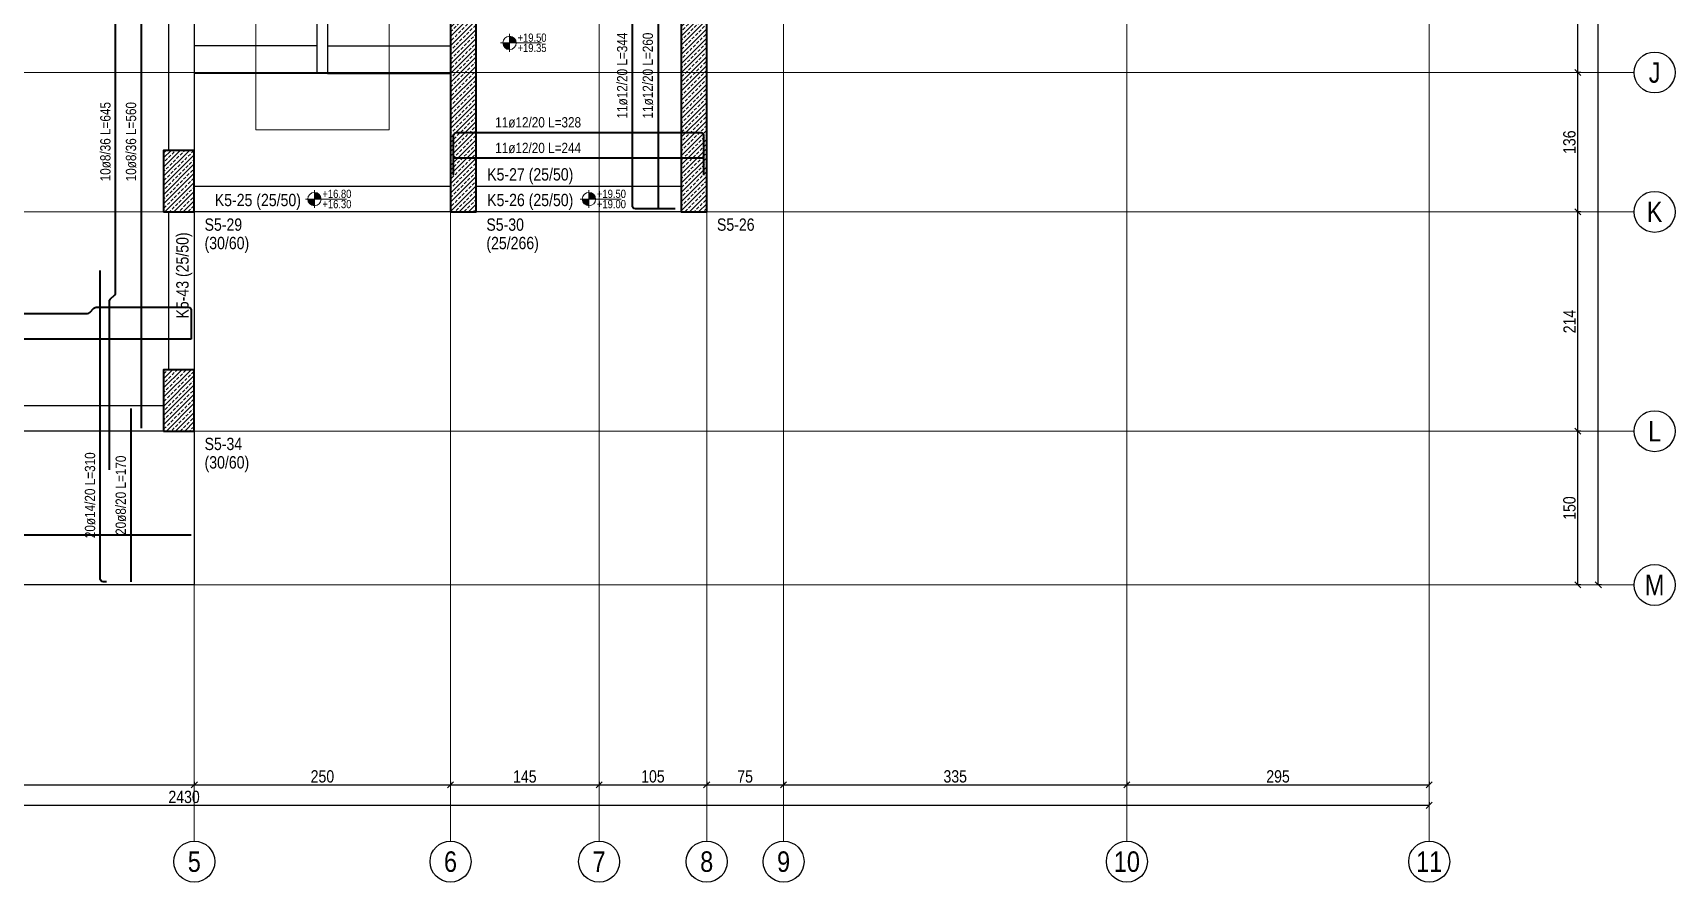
# Model space of a CAD drawing. Header units: millimetres. Extents: x 1294 to 4469, y 421 to 2814.
# Drawn here: x 2827 to 4429, y 429 to 1258 of the extents above; entities that cross this region are included whole.
import ezdxf
from ezdxf.enums import TextEntityAlignment as Align

# ---------------------------------------------------------------- set-up
doc = ezdxf.new("R2010")
doc.units = ezdxf.units.MM
doc.linetypes.add('DASHED', pattern=[0.75, 0.5, -0.25])
for name, color, linetype, lineweight in [('AKS BALONU (BEYKENT)', 7, 'Continuous', 30), ('AKS CIZGISI (BEYKENT)', 252, 'DASHED', 20), ('AKS OLCU (BEYKENT)', 6, 'Continuous', 18), ('AKS YAZISI (BEYKENT)', 3, 'Continuous', 20), ('DONATI (BEYKENT)', 4, 'Continuous', 40), ('DONATI YAZISI (BEYKENT)', 3, 'Continuous', 20), ('KAT SINIRI (BEYKENT)', 41, 'Continuous', 25), ('KIRIS (BEYKENT)', 2, 'Continuous', 30), ('KIRIS ISMI (BEYKENT)', 40, 'Continuous', 20), ('KOLON (BEYKENT)', 3, 'Continuous', 40), ('KOLON ISMI (BEYKENT)', 91, 'Continuous', 20), ('KOT CIZGISI (BEYKENT)', 7, 'Continuous', 20), ('KOT YAZI (BEYKENT)', 7, 'Continuous', 20), ('MERDIVEN (BEYKENT)', 5, 'Continuous', 30), ('MERDIVEN YAZI (BEYKENT)', 51, 'Continuous', 20), ('TARAMA (BEYKENT)', 8, 'Continuous', 15)]:
    doc.layers.add(name, color=color, linetype=linetype, lineweight=lineweight)
doc.styles.add('DONATI YAZISI (BEYKENT)', font='')
doc.styles.add('YAZI (BEYKENT)', font='')
doc.styles.get('DONATI YAZISI (BEYKENT)').set_extended_font_data('Bahnschrift Light Condensed')
doc.styles.get('YAZI (BEYKENT)').set_extended_font_data('Bahnschrift Light Condensed')
doc.dimstyles.new('AKS_OLCU', dxfattribs={"dimtxt": 12, "dimasz": 3, "dimexe": 0.18, "dimexo": 3, "dimgap": 2, "dimtad": 1, "dimdec": 0, "dimrnd": 0.5, "dimzin": 12, "dimdsep": 46, "dimtxsty": 'YAZI (BEYKENT)', "dimtsz": 3, "dimcen": 0.09, "dimclrt": 7, "dimadec": 0, "dimazin": 0, "dimtfac": 1, "dimtdec": 4, "dimtix": 1, "dimtmove": 0, "dimatfit": 3, "dimfxl": 1, "dimtolj": 1, "dimtzin": 0, "dimarcsym": 0})
pattern_1 = [(45, (-86449.589, -21634.381), (-4.49012806, 4.49012806), []), (45, (-86445.099, -21634.381), (-4.49012806, 4.49012806), [3.175, -1.5875])]

# ---------------------------------------------------------------- blocks, each defined once
blk = doc.blocks.new('*D159')
at = {"layer": 'AKS OLCU (BEYKENT)', "color": 0, "lineweight": -2, "transparency": 16777216}
for p, q in [((1756.1, 501.1), (1762.1, 507.1)), ((1759.1, 507.1), (1759.1, 504.3)), ((1759.1, 504.1), (4189.1, 504.1)), ((4186.1, 501.1), (4192.1, 507.1)), ((4189.1, 507.1), (4189.1, 504.3))]:
    blk.add_line(p, q, dxfattribs=at)
at = {"layer": 'Defpoints', "color": 0, "transparency": 16777216}
for p in [(1759.1, 504.1), (4189.1, 504.1), (4189.1, 504.1)]:
    blk.add_point(p, dxfattribs=at)
at = {"layer": 'AKS OLCU (BEYKENT)', "color": 7, "transparency": 16777216, "insert": (2974.1, 512.2), "char_height": 12, "attachment_point": 5, "style": 'YAZI (BEYKENT)'}
blk.add_mtext('\\A1;2430', dxfattribs=at)
blk = doc.blocks.new('*D163')
at = {"layer": 'AKS OLCU (BEYKENT)', "color": 0, "lineweight": -2, "transparency": 16777216}
for p, q in [((2566.1, 521.1), (2572.1, 527.1)), ((2569.1, 527.1), (2569.1, 524.3)), ((2569.1, 524.1), (2984.1, 524.1)), ((2981.1, 521.1), (2987.1, 527.1)), ((2984.1, 527.1), (2984.1, 524.3))]:
    blk.add_line(p, q, dxfattribs=at)
at = {"layer": 'Defpoints', "color": 0, "transparency": 16777216}
for p in [(2569.1, 524.1), (2984.1, 524.1), (2984.1, 524.1)]:
    blk.add_point(p, dxfattribs=at)
at = {"layer": 'AKS OLCU (BEYKENT)', "color": 7, "transparency": 16777216, "insert": (2776.6, 532.1), "char_height": 12, "attachment_point": 5, "style": 'YAZI (BEYKENT)'}
blk.add_mtext('\\A1;415', dxfattribs=at)
blk = doc.blocks.new('*D164')
at = {"layer": 'AKS OLCU (BEYKENT)', "color": 0, "lineweight": -2, "transparency": 16777216}
for p, q in [((2981.1, 521.1), (2987.1, 527.1)), ((2984.1, 527.1), (2984.1, 524.3)), ((2984.1, 524.1), (3234.1, 524.1)), ((3231.1, 521.1), (3237.1, 527.1)), ((3234.1, 527.1), (3234.1, 524.3))]:
    blk.add_line(p, q, dxfattribs=at)
at = {"layer": 'Defpoints', "color": 0, "transparency": 16777216}
for p in [(2984.1, 524.1), (3234.1, 524.1), (3234.1, 524.1)]:
    blk.add_point(p, dxfattribs=at)
at = {"layer": 'AKS OLCU (BEYKENT)', "color": 7, "transparency": 16777216, "insert": (3109.1, 532.2), "char_height": 12, "attachment_point": 5, "style": 'YAZI (BEYKENT)'}
blk.add_mtext('\\A1;250', dxfattribs=at)
blk = doc.blocks.new('*D165')
at = {"layer": 'AKS OLCU (BEYKENT)', "color": 0, "lineweight": -2, "transparency": 16777216}
for p, q in [((3231.1, 521.1), (3237.1, 527.1)), ((3234.1, 527.1), (3234.1, 524.3)), ((3234.1, 524.1), (3379.1, 524.1)), ((3376.1, 521.1), (3382.1, 527.1)), ((3379.1, 527.1), (3379.1, 524.3))]:
    blk.add_line(p, q, dxfattribs=at)
at = {"layer": 'Defpoints', "color": 0, "transparency": 16777216}
for p in [(3234.1, 524.1), (3379.1, 524.1), (3379.1, 524.1)]:
    blk.add_point(p, dxfattribs=at)
at = {"layer": 'AKS OLCU (BEYKENT)', "color": 7, "transparency": 16777216, "insert": (3306.6, 532.1), "char_height": 12, "attachment_point": 5, "style": 'YAZI (BEYKENT)'}
blk.add_mtext('\\A1;145', dxfattribs=at)
blk = doc.blocks.new('*D166')
at = {"layer": 'AKS OLCU (BEYKENT)', "color": 0, "lineweight": -2, "transparency": 16777216}
for p, q in [((3376.1, 521.1), (3382.1, 527.1)), ((3379.1, 527.1), (3379.1, 524.3)), ((3379.1, 524.1), (3484.1, 524.1)), ((3481.1, 521.1), (3487.1, 527.1)), ((3484.1, 527.1), (3484.1, 524.3))]:
    blk.add_line(p, q, dxfattribs=at)
at = {"layer": 'Defpoints', "color": 0, "transparency": 16777216}
for p in [(3379.1, 524.1), (3484.1, 524.1), (3484.1, 524.1)]:
    blk.add_point(p, dxfattribs=at)
at = {"layer": 'AKS OLCU (BEYKENT)', "color": 7, "transparency": 16777216, "insert": (3431.6, 532.2), "char_height": 12, "attachment_point": 5, "style": 'YAZI (BEYKENT)'}
blk.add_mtext('\\A1;105', dxfattribs=at)
blk = doc.blocks.new('*D167')
at = {"layer": 'AKS OLCU (BEYKENT)', "color": 0, "lineweight": -2, "transparency": 16777216}
for p, q in [((3481.1, 521.1), (3487.1, 527.1)), ((3484.1, 527.1), (3484.1, 524.3)), ((3484.1, 524.1), (3559.1, 524.1)), ((3556.1, 521.1), (3562.1, 527.1)), ((3559.1, 527.1), (3559.1, 524.3))]:
    blk.add_line(p, q, dxfattribs=at)
at = {"layer": 'Defpoints', "color": 0, "transparency": 16777216}
for p in [(3484.1, 524.1), (3559.1, 524.1), (3559.1, 524.1)]:
    blk.add_point(p, dxfattribs=at)
at = {"layer": 'AKS OLCU (BEYKENT)', "color": 7, "transparency": 16777216, "insert": (3521.6, 532.1), "char_height": 12, "attachment_point": 5, "style": 'YAZI (BEYKENT)'}
blk.add_mtext('\\A1;75', dxfattribs=at)
blk = doc.blocks.new('*D168')
at = {"layer": 'AKS OLCU (BEYKENT)', "color": 0, "lineweight": -2, "transparency": 16777216}
for p, q in [((3556.1, 521.1), (3562.1, 527.1)), ((3559.1, 527.1), (3559.1, 524.3)), ((3559.1, 524.1), (3894.1, 524.1)), ((3891.1, 521.1), (3897.1, 527.1)), ((3894.1, 527.1), (3894.1, 524.3))]:
    blk.add_line(p, q, dxfattribs=at)
at = {"layer": 'Defpoints', "color": 0, "transparency": 16777216}
for p in [(3559.1, 524.1), (3894.1, 524.1), (3894.1, 524.1)]:
    blk.add_point(p, dxfattribs=at)
at = {"layer": 'AKS OLCU (BEYKENT)', "color": 7, "transparency": 16777216, "insert": (3726.6, 532.2), "char_height": 12, "attachment_point": 5, "style": 'YAZI (BEYKENT)'}
blk.add_mtext('\\A1;335', dxfattribs=at)
blk = doc.blocks.new('*D169')
at = {"layer": 'AKS OLCU (BEYKENT)', "color": 0, "lineweight": -2, "transparency": 16777216}
for p, q in [((3891.1, 521.1), (3897.1, 527.1)), ((3894.1, 527.1), (3894.1, 524.3)), ((3894.1, 524.1), (4189.1, 524.1)), ((4186.1, 521.1), (4192.1, 527.1)), ((4189.1, 527.1), (4189.1, 524.3))]:
    blk.add_line(p, q, dxfattribs=at)
at = {"layer": 'Defpoints', "color": 0, "transparency": 16777216}
for p in [(3894.1, 524.1), (4189.1, 524.1), (4189.1, 524.1)]:
    blk.add_point(p, dxfattribs=at)
at = {"layer": 'AKS OLCU (BEYKENT)', "color": 7, "transparency": 16777216, "insert": (4041.6, 532.2), "char_height": 12, "attachment_point": 5, "style": 'YAZI (BEYKENT)'}
blk.add_mtext('\\A1;295', dxfattribs=at)
blk = doc.blocks.new('*D183')
at = {"layer": 'AKS OLCU (BEYKENT)', "color": 0, "lineweight": -2, "transparency": 16777216}
for p, q in [((4357.1, 2296.1), (4351.1, 2302.1)), ((4354.1, 719.1), (4354.1, 2299.1)), ((4357.1, 2299.1), (4354.3, 2299.1)), ((4357.1, 716.1), (4351.1, 722.1)), ((4357.1, 719.1), (4354.3, 719.1))]:
    blk.add_line(p, q, dxfattribs=at)
at = {"layer": 'Defpoints', "color": 0, "transparency": 16777216}
for p in [(4354.1, 2299.1), (4354.1, 2299.1), (4354.1, 719.1)]:
    blk.add_point(p, dxfattribs=at)
at = {"layer": 'AKS OLCU (BEYKENT)', "color": 7, "transparency": 16777216, "insert": (4346, 1509.1), "char_height": 12, "attachment_point": 5, "rotation": 90, "style": 'YAZI (BEYKENT)'}
blk.add_mtext('\\A1;1580', dxfattribs=at)
blk = doc.blocks.new('*D184')
at = {"layer": 'AKS OLCU (BEYKENT)', "color": 0, "lineweight": -2, "transparency": 16777216}
for p, q in [((4337.1, 866.1), (4331.1, 872.1)), ((4334.1, 719.1), (4334.1, 869.1)), ((4337.1, 869.1), (4334.3, 869.1)), ((4337.1, 716.1), (4331.1, 722.1)), ((4337.1, 719.1), (4334.3, 719.1))]:
    blk.add_line(p, q, dxfattribs=at)
at = {"layer": 'Defpoints', "color": 0, "transparency": 16777216}
for p in [(4334.1, 869.1), (4334.1, 869.1), (4334.1, 719.1)]:
    blk.add_point(p, dxfattribs=at)
at = {"layer": 'AKS OLCU (BEYKENT)', "color": 7, "transparency": 16777216, "insert": (4326, 794.1), "char_height": 12, "attachment_point": 5, "rotation": 90, "style": 'YAZI (BEYKENT)'}
blk.add_mtext('\\A1;150', dxfattribs=at)
blk = doc.blocks.new('*D185')
at = {"layer": 'AKS OLCU (BEYKENT)', "color": 0, "lineweight": -2, "transparency": 16777216}
for p, q in [((4337.1, 1080.1), (4331.1, 1086.1)), ((4334.1, 869.1), (4334.1, 1083.1)), ((4337.1, 1083.1), (4334.3, 1083.1)), ((4337.1, 866.1), (4331.1, 872.1)), ((4337.1, 869.1), (4334.3, 869.1))]:
    blk.add_line(p, q, dxfattribs=at)
at = {"layer": 'Defpoints', "color": 0, "transparency": 16777216}
for p in [(4334.1, 1083.1), (4334.1, 1083.1), (4334.1, 869.1)]:
    blk.add_point(p, dxfattribs=at)
at = {"layer": 'AKS OLCU (BEYKENT)', "color": 7, "transparency": 16777216, "insert": (4326.1, 976.1), "char_height": 12, "attachment_point": 5, "rotation": 90, "style": 'YAZI (BEYKENT)'}
blk.add_mtext('\\A1;214', dxfattribs=at)
blk = doc.blocks.new('*D186')
at = {"layer": 'AKS OLCU (BEYKENT)', "color": 0, "lineweight": -2, "transparency": 16777216}
for p, q in [((4337.1, 1216.1), (4331.1, 1222.1)), ((4334.1, 1083.1), (4334.1, 1219.1)), ((4337.1, 1219.1), (4334.3, 1219.1)), ((4337.1, 1080.1), (4331.1, 1086.1)), ((4337.1, 1083.1), (4334.3, 1083.1))]:
    blk.add_line(p, q, dxfattribs=at)
at = {"layer": 'Defpoints', "color": 0, "transparency": 16777216}
for p in [(4334.1, 1219.1), (4334.1, 1219.1), (4334.1, 1083.1)]:
    blk.add_point(p, dxfattribs=at)
at = {"layer": 'AKS OLCU (BEYKENT)', "color": 7, "transparency": 16777216, "insert": (4326, 1151.1), "char_height": 12, "attachment_point": 5, "rotation": 90, "style": 'YAZI (BEYKENT)'}
blk.add_mtext('\\A1;136', dxfattribs=at)
blk = doc.blocks.new('*D187')
at = {"layer": 'AKS OLCU (BEYKENT)', "color": 0, "lineweight": -2, "transparency": 16777216}
for p, q in [((4337.1, 1346.1), (4331.1, 1352.1)), ((4334.1, 1219.1), (4334.1, 1349.1)), ((4337.1, 1349.1), (4334.3, 1349.1)), ((4337.1, 1216.1), (4331.1, 1222.1)), ((4337.1, 1219.1), (4334.3, 1219.1))]:
    blk.add_line(p, q, dxfattribs=at)
at = {"layer": 'Defpoints', "color": 0, "transparency": 16777216}
for p in [(4334.1, 1349.1), (4334.1, 1349.1), (4334.1, 1219.1)]:
    blk.add_point(p, dxfattribs=at)
at = {"layer": 'AKS OLCU (BEYKENT)', "color": 7, "transparency": 16777216, "insert": (4326, 1284.1), "char_height": 12, "attachment_point": 5, "rotation": 90, "style": 'YAZI (BEYKENT)'}
blk.add_mtext('\\A1;130', dxfattribs=at)

msp = doc.modelspace()

# ---------------------------------------------------------------- hatches: boundary and pattern name
at = {"layer": 'KOT CIZGISI (BEYKENT)', "true_color": 0x000000}
h = msp.add_hatch(color=18, dxfattribs=at)
h.dxf.hatch_style = 1
h.paths.add_polyline_path([(3291.7, 1254.6), (3291.7, 1248), (3298.2, 1248, 0.414214)])
h = msp.add_hatch(color=18, dxfattribs=at)
h.dxf.hatch_style = 1
h.paths.add_polyline_path([(3291.7, 1248), (3285.2, 1248, 0.414214), (3291.7, 1241.5)])
h = msp.add_hatch(color=18, dxfattribs=at)
h.dxf.hatch_style = 1
h.paths.add_polyline_path([(3101.3, 1095.6), (3094.8, 1095.6, 0.414214), (3101.3, 1089.1)])
h = msp.add_hatch(color=18, dxfattribs=at)
h.dxf.hatch_style = 1
h.paths.add_polyline_path([(3101.3, 1102.1), (3101.3, 1095.6), (3107.8, 1095.6, 0.414214)])
h = msp.add_hatch(color=18, dxfattribs=at)
h.dxf.hatch_style = 1
h.paths.add_polyline_path([(3369.2, 1095.6), (3362.7, 1095.6, 0.414214), (3369.2, 1089.1)])
h = msp.add_hatch(color=18, dxfattribs=at)
h.dxf.hatch_style = 1
h.paths.add_polyline_path([(3369.2, 1102.1), (3369.2, 1095.6), (3375.7, 1095.6, 0.414214)])
at = {"layer": 'TARAMA (BEYKENT)'}
h = msp.add_hatch(dxfattribs=at)
h.set_pattern_fill('ANSI33', color=256, style=0)
h.set_pattern_definition(pattern_1)
h.paths.add_polyline_path([(3234.1, 1083.1), (3259.1, 1083.1), (3259.1, 1349.1), (3234.1, 1349.1)])
h = msp.add_hatch(dxfattribs=at)
h.set_pattern_fill('ANSI33', color=256, style=0)
h.set_pattern_definition(pattern_1)
h.paths.add_polyline_path([(3484.1, 1324.1), (3559.1, 1324.1), (3559.1, 1349.1), (3459.1, 1349.1), (3459.1, 1083.1), (3484.1, 1083.1)])
h = msp.add_hatch(dxfattribs=at)
h.set_pattern_fill('ANSI33', color=256, style=0)
h.set_pattern_definition(pattern_1)
h.paths.add_polyline_path([(2954.1, 1083.1), (2984.1, 1083.1), (2984.1, 1143.1), (2954.1, 1143.1)])
h = msp.add_hatch(dxfattribs=at)
h.set_pattern_fill('ANSI33', color=256, style=0)
h.set_pattern_definition(pattern_1)
h.paths.add_polyline_path([(2954.1, 869.1), (2984.1, 869.1), (2984.1, 929.1), (2954.1, 929.1)])

# ---------------------------------------------------------------- linework, layer by layer
at = {"layer": 'AKS BALONU (BEYKENT)'}
for centre in [(4409.1, 1219.1), (4409.1, 1083.1), (4409.1, 869.1), (4409.1, 719.1), (2984.1, 449.1), (3234.1, 449.1), (3379.1, 449.1), (3484.1, 449.1), (3559.1, 449.1), (3894.1, 449.1), (4189.1, 449.1)]:
    msp.add_circle(centre, 20, dxfattribs=at)
at = {"layer": 'AKS CIZGISI (BEYKENT)'}
for p, q in [((2984.1, 469.1), (2984.1, 2547.9)), ((3234.1, 469.1), (3234.1, 2547.9)), ((3379.1, 469.1), (3379.1, 2547.9)), ((3484.1, 469.1), (3484.1, 2547.9)), ((3559.1, 469.1), (3559.1, 2547.9)), ((3894.1, 469.1), (3894.1, 2547.9)), ((4189.1, 469.1), (4189.1, 2547.9)), ((1559.1, 1219.1), (4389.1, 1219.1)), ((1559.1, 1083.1), (4389.1, 1083.1)), ((1559.1, 869.1), (4389.1, 869.1)), ((1559.1, 719.1), (4389.1, 719.1))]:
    msp.add_line(p, q, dxfattribs=at)
at = {"layer": 'DONATI (BEYKENT)'}
for points in [[(2901.3, 831.3), (2901.3, 995.8, -0.198912), (2902.1, 998), (2906.4, 1002.2, 0.198912), (2907.3, 1004.3), (2907.3, 1298.8, 0.198912), (2906.4, 1301), (2902.1, 1305.2, -0.198912), (2901.3, 1307.3), (2901.3, 1472.1)], [(3453.2, 1086.1), (3414.6, 1086.1, -0.414214), (3411.6, 1089.1), (3411.6, 1343.1, -0.414214), (3414.6, 1346.1), (3453.2, 1346.1)], [(3237.1, 1118.9), (3237.1, 1157.5, -0.414214), (3240.1, 1160.5), (3478.1, 1160.5, -0.414214), (3481.1, 1157.5), (3481.1, 1118.9)], [(2898.3, 722.1), (2895.3, 722.1, -0.414214), (2892.3, 725.1), (2892.3, 1025.8)], [(2445.6, 990), (2669.9, 990, -0.198912), (2672, 989.1), (2676.2, 984.9, 0.198912), (2678.4, 984), (2879.9, 984, 0.198912), (2882, 984.9), (2886.2, 989.1, -0.198912), (2888.4, 990), (2978.1, 990, -0.414214), (2981.1, 987), (2981.1, 959)]]:
    msp.add_lwpolyline(points, format="xyb", dxfattribs=at)
for points in [[(2932.3, 1431.1), (2932.3, 872.1)], [(3436.6, 1346.1), (3436.6, 1086.1)], [(3481.1, 1135.5), (3237.1, 1135.5)], [(2981.1, 959), (2572.1, 959)], [(2922.3, 891.1), (2922.3, 722.1)], [(2981.1, 767.7), (2572.1, 767.7)]]:
    msp.add_lwpolyline(points, dxfattribs=at)
at = {"layer": 'KAT SINIRI (BEYKENT)'}
for p, q in [((3104.1, 1218.1), (2984.1, 1218.1)), ((3114.1, 1218.1), (3234.1, 1218.1))]:
    msp.add_line(p, q, dxfattribs=at)
for points in [[(2004.1, 2349.1), (3944.1, 2349.1), (3944.1, 2299.1), (4189.1, 2299.1), (4189.1, 1654.1), (4064.1, 1654.1), (4064.1, 1504.1), (3559.1, 1504.1), (3559.1, 1324.1), (3484.1, 1324.1), (3484.1, 1083.1), (2984.1, 1083.1), (2984.1, 719.1), (2649.1, 719.1), (2649.1, 669.1), (2004.1, 669.1), (2004.1, 719.1), (1759.1, 719.1), (1759.1, 1349.1), (1884.1, 1349.1), (1884.1, 1669.1), (1759.1, 1669.1), (1759.1, 2299.1), (2004.1, 2299.1)], [(3104.1, 1434.1), (3114.1, 1434.1), (3114.1, 1218.1), (3104.1, 1218.1)]]:
    msp.add_lwpolyline(points, close=True, dxfattribs=at)
at = {"layer": 'KIRIS (BEYKENT)'}
for p, q in [((2959.1, 1143.1), (2959.1, 1374.1)), ((2984.1, 1374.1), (2984.1, 1143.1)), ((2984.1, 1108.1), (3234.1, 1108.1)), ((3259.1, 1108.1), (3459.1, 1108.1)), ((2959.1, 929.1), (2959.1, 1083.1)), ((3234.1, 1083.1), (2984.1, 1083.1)), ((2984.1, 1083.1), (2984.1, 929.1)), ((3459.1, 1083.1), (3259.1, 1083.1)), ((2599.1, 894.1), (2954.1, 894.1)), ((2954.1, 869.1), (2599.1, 869.1))]:
    msp.add_line(p, q, dxfattribs=at)
at = {"layer": 'KOLON (BEYKENT)'}
for points in [[(3234.1, 1083.1), (3259.1, 1083.1), (3259.1, 1349.1), (3234.1, 1349.1)], [(3484.1, 1324.1), (3559.1, 1324.1), (3559.1, 1349.1), (3459.1, 1349.1), (3459.1, 1083.1), (3484.1, 1083.1)], [(2954.1, 1083.1), (2984.1, 1083.1), (2984.1, 1143.1), (2954.1, 1143.1)], [(2954.1, 869.1), (2984.1, 869.1), (2984.1, 929.1), (2954.1, 929.1)]]:
    msp.add_lwpolyline(points, close=True, dxfattribs=at)
at = {"layer": 'KOT CIZGISI (BEYKENT)'}
for p, q in [((3291.7, 1256.7), (3291.7, 1239.3)), ((3283, 1248), (3323, 1248)), ((3092.6, 1095.6), (3132.6, 1095.6)), ((3101.3, 1104.3), (3101.3, 1086.9)), ((3360.5, 1095.6), (3400.5, 1095.6)), ((3369.2, 1104.3), (3369.2, 1086.9))]:
    msp.add_line(p, q, dxfattribs=at)
for centre in [(3291.7, 1248), (3101.3, 1095.6), (3369.2, 1095.6)]:
    msp.add_circle(centre, 6.52, dxfattribs=at)
at = {"layer": 'MERDIVEN (BEYKENT)'}
for p, q in [((3104.1, 1245.1), (2984.1, 1245.1)), ((3114.1, 1245.1), (3234.1, 1245.1))]:
    msp.add_line(p, q, dxfattribs=at)
at = {"layer": 'MERDIVEN YAZI (BEYKENT)'}
msp.add_lwpolyline([(3044.1, 1434.1), (3044.1, 1163.1), (3174.1, 1163.1), (3174.1, 1434.1)], dxfattribs=at)

# ---------------------------------------------------------------- texts
at = {"layer": 'AKS YAZISI (BEYKENT)', "style": 'YAZI (BEYKENT)'}
for s, p in [('J', (4409.1, 1219.1)), ('K', (4409.1, 1083.1)), ('L', (4409.1, 869.1)), ('M', (4409.1, 719.1)), ('5', (2984.1, 449.1)), ('6', (3234.1, 449.1)), ('7', (3379.1, 449.1)), ('8', (3484.1, 449.1)), ('9', (3559.1, 449.1)), ('10', (3894.1, 449.1)), ('11', (4189.1, 449.1))]:
    msp.add_text(s, height=20, dxfattribs=at).set_placement(p, align=Align.MIDDLE_CENTER)
at = {"layer": 'DONATI YAZISI (BEYKENT)', "style": 'DONATI YAZISI (BEYKENT)'}
for s, p in [('11ø12/20 L=344', (3401.6, 1216.1)), ('11ø12/20 L=260', (3426.6, 1216.1)), ('10ø8/36 L=645', (2897.3, 1151.6)), ('10ø8/36 L=560', (2922.3, 1151.6)), ('20ø14/20 L=310', (2882.3, 806.6)), ('20ø8/20 L=170', (2912.3, 806.6))]:
    msp.add_text(s, height=10, rotation=90, dxfattribs=at).set_placement(p, align=Align.MIDDLE_CENTER)
for s, p in [('11ø12/20 L=328', (3319.6, 1170.5)), ('11ø12/20 L=244', (3319.6, 1145.5))]:
    msp.add_text(s, height=10, dxfattribs=at).set_placement(p, align=Align.MIDDLE_CENTER)
at = {"layer": 'KIRIS ISMI (BEYKENT)', "style": 'YAZI (BEYKENT)'}
for s, p in [('K5-27 (25/50)', (3269.9, 1110.1)), ('K5-25 (25/50)', (3004.1, 1085.1)), ('K5-26 (25/50)', (3269.9, 1085.1))]:
    msp.add_text(s, height=12, dxfattribs=at).set_placement(p, align=Align.BOTTOM_LEFT)
msp.add_text('K5-43 (25/50)', height=12, rotation=90, dxfattribs=at).set_placement((2982.1, 1063.1), align=Align.BOTTOM_RIGHT)
at = {"layer": 'KOLON ISMI (BEYKENT)', "style": 'YAZI (BEYKENT)'}
for s, p in [('S5-29', (2994.1, 1061.1)), ('S5-30', (3269.1, 1061.1)), ('S5-26', (3494.1, 1061.1)), ('(30/60)', (2994.1, 1043.1)), ('(25/266)', (3269.1, 1043.1)), ('S5-34', (2994.1, 847.1)), ('(30/60)', (2994.1, 829.1))]:
    msp.add_text(s, height=12, dxfattribs=at).set_placement(p, align=Align.BOTTOM_LEFT)
at = {"layer": 'KOT YAZI (BEYKENT)', "style": 'YAZI (BEYKENT)'}
for s, p in [('+19.50', (3299.5, 1246.7)), ('+19.35', (3299.5, 1236.7)), ('+16.80', (3109.1, 1094.3)), ('+16.30', (3109.1, 1084.3)), ('+19.50', (3377, 1094.3)), ('+19.00', (3377, 1084.3))]:
    msp.add_text(s, height=8, dxfattribs=at).set_placement(p, align=Align.BOTTOM_LEFT)

# ---------------------------------------------------------------- dimensions: what is measured, and where the dimension line sits
at = {"layer": 'AKS OLCU (BEYKENT)'}
for p1, p2, picture, middle in [((4354.1, 719.1), (4354.1, 2299.1), '*D183', (4346, 1509.1)), ((4334.1, 1219.1), (4334.1, 1349.1), '*D187', (4326, 1284.1)), ((4334.1, 1083.1), (4334.1, 1219.1), '*D186', (4326, 1151.1)), ((4334.1, 869.1), (4334.1, 1083.1), '*D185', (4326.1, 976.1)), ((4334.1, 719.1), (4334.1, 869.1), '*D184', (4326, 794.1)), ((2569.1, 524.1), (2984.1, 524.1), '*D163', (2776.6, 532.1)), ((2984.1, 524.1), (3234.1, 524.1), '*D164', (3109.1, 532.2)), ((3234.1, 524.1), (3379.1, 524.1), '*D165', (3306.6, 532.1)), ((3379.1, 524.1), (3484.1, 524.1), '*D166', (3431.6, 532.2)), ((3484.1, 524.1), (3559.1, 524.1), '*D167', (3521.6, 532.1)), ((3559.1, 524.1), (3894.1, 524.1), '*D168', (3726.6, 532.2)), ((3894.1, 524.1), (4189.1, 524.1), '*D169', (4041.6, 532.2)), ((1759.1, 504.1), (4189.1, 504.1), '*D159', (2974.1, 512.2))]:
    dim = msp.add_aligned_dim(p1=p1, p2=p2, distance=0, dimstyle='AKS_OLCU', dxfattribs=at)
    dim.commit()
    dim.dimension.update_dxf_attribs({"geometry": picture, "text_midpoint": middle})

doc.saveas('drawing.dxf')
